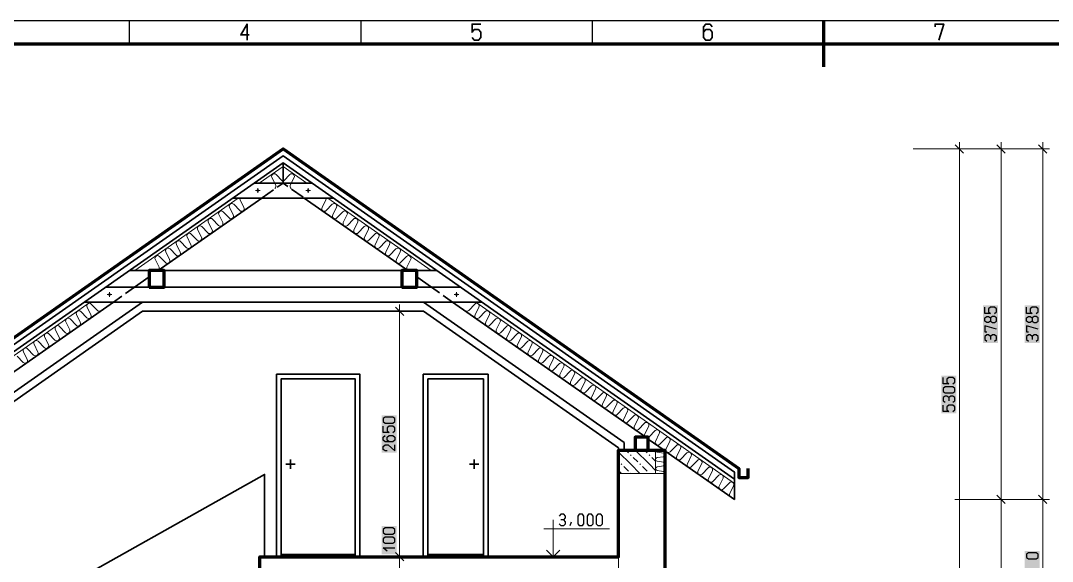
# Model space of a CAD drawing. Header units: millimetres. Extents: x 9557 to 76822, y 14597 to 67378.
# Drawn here: x 53299 to 64442, y 61290 to 67128 of the extents above; entities that cross this region are included whole.
import ezdxf

# ---------------------------------------------------------------- set-up
doc = ezdxf.new("R2010")
doc.units = ezdxf.units.MM
doc.layers.add('PDF_Geometry', color=7, linetype='Continuous')
doc.layers.add('PDF_Solid Fills', color=7, linetype='Continuous')

msp = doc.modelspace()

# ---------------------------------------------------------------- linework, layer by layer
at = {"layer": 'PDF_Geometry', "lineweight": 25}
for points in [[(47871.9, 46628.2), (47871.9, 67128.2), (76572, 67128.2), (76572, 46628.2)], [(63837.6, 63884.3), (63837.6, 63917.6), (63816.7, 63934.3), (63796, 63934.3), (63775.1, 63917.6), (63775.1, 63884.3), (63796, 63867.6), (63816.7, 63867.6)], [(64287.6, 63884.3), (64287.6, 63917.6), (64266.7, 63934.3), (64246, 63934.3), (64225.1, 63917.6), (64225.1, 63884.3), (64246, 63867.6), (64266.7, 63867.6)], [(63262.6, 63124.5), (63283.5, 63107.8), (63366.7, 63107.8), (63387.6, 63124.5), (63387.6, 63157.8), (63366.7, 63174.5), (63283.5, 63174.5), (63262.6, 63157.8)], [(57216.1, 62798.2), (57236.9, 62781.5), (57320.2, 62781.5), (57341.1, 62798.2), (57341.1, 62831.5), (57320.2, 62848.2), (57236.9, 62848.2), (57216.1, 62831.5)], [(59332.9, 61800.2), (59316.2, 61779.3), (59316.2, 61696), (59332.9, 61675.2), (59366.2, 61675.2), (59382.9, 61696), (59382.9, 61779.3), (59366.2, 61800.2)], [(59432.9, 61800.2), (59416.2, 61779.3), (59416.2, 61696), (59432.9, 61675.2), (59466.2, 61675.2), (59482.9, 61696), (59482.9, 61779.3), (59466.2, 61800.2)], [(59532.9, 61800.2), (59516.2, 61779.3), (59516.2, 61696), (59532.9, 61675.2), (59566.2, 61675.2), (59582.9, 61696), (59582.9, 61779.3), (59566.2, 61800.2)], [(57216.1, 61601.5), (57236.9, 61584.8), (57320.2, 61584.8), (57341.1, 61601.5), (57341.1, 61634.8), (57320.2, 61651.5), (57236.9, 61651.5), (57216.1, 61634.8)], [(57216.1, 61501.5), (57236.9, 61484.8), (57320.2, 61484.8), (57341.1, 61501.5), (57341.1, 61534.8), (57320.2, 61551.5), (57236.9, 61551.5), (57216.1, 61534.8)], [(64162.6, 61332.9), (64183.5, 61316.2), (64266.7, 61316.2), (64287.6, 61332.9), (64287.6, 61366.2), (64266.7, 61382.9), (64183.5, 61382.9), (64162.6, 61366.2)]]:
    msp.add_lwpolyline(points, close=True, dxfattribs=at)
for points in [[(54471.9, 67128.2), (54471.9, 66878.2)], [(56971.9, 67128.2), (56971.9, 66878.2)], [(59471.9, 67128.2), (59471.9, 66878.2)], [(63816.7, 63967.6), (63837.6, 63984.3), (63837.6, 64017.6), (63816.7, 64034.3), (63775.1, 64034.3), (63754.2, 64017.6), (63754.2, 63984.3), (63775.1, 63967.6), (63712.6, 63967.6), (63712.6, 64034.3)], [(64266.7, 63967.6), (64287.6, 63984.3), (64287.6, 64017.6), (64266.7, 64034.3), (64225.1, 64034.3), (64204.2, 64017.6), (64204.2, 63984.3), (64225.1, 63967.6), (64162.6, 63967.6), (64162.6, 64034.3)], [(63775.1, 63884.3), (63754.2, 63867.6), (63733.5, 63867.6), (63712.6, 63884.3), (63712.6, 63917.6), (63733.5, 63934.3), (63754.2, 63934.3), (63775.1, 63917.6)], [(64225.1, 63884.3), (64204.2, 63867.6), (64183.5, 63867.6), (64162.6, 63884.3), (64162.6, 63917.6), (64183.5, 63934.3), (64204.2, 63934.3), (64225.1, 63917.6)], [(63837.6, 63795.9), (63712.6, 63834.3), (63712.6, 63767.6), (63733.5, 63767.6)], [(64287.6, 63795.9), (64162.6, 63834.3), (64162.6, 63767.6), (64183.5, 63767.6)], [(63775.1, 63717.6), (63754.2, 63734.3), (63733.5, 63734.3), (63712.6, 63717.6), (63712.6, 63684.3), (63733.5, 63667.6)], [(63816.7, 63667.6), (63837.6, 63684.3), (63837.6, 63717.6), (63816.7, 63734.3), (63796, 63734.3), (63775.1, 63717.6), (63775.1, 63684.3)], [(64225.1, 63717.6), (64204.2, 63734.3), (64183.5, 63734.3), (64162.6, 63717.6), (64162.6, 63684.3), (64183.5, 63667.6)], [(64266.7, 63667.6), (64287.6, 63684.3), (64287.6, 63717.6), (64266.7, 63734.3), (64246, 63734.3), (64225.1, 63717.6), (64225.1, 63684.3)], [(63366.7, 63207.8), (63387.6, 63224.5), (63387.6, 63257.8), (63366.7, 63274.5), (63325.1, 63274.5), (63304.2, 63257.8), (63304.2, 63224.5), (63325.1, 63207.8), (63262.6, 63207.8), (63262.6, 63274.5)], [(63325.1, 63057.8), (63304.2, 63074.5), (63283.5, 63074.5), (63262.6, 63057.8), (63262.6, 63024.5), (63283.5, 63007.8)], [(63366.7, 63007.8), (63387.6, 63024.5), (63387.6, 63057.8), (63366.7, 63074.5), (63346, 63074.5), (63325.1, 63057.8), (63325.1, 63024.5)], [(63366.7, 62907.8), (63387.6, 62924.5), (63387.6, 62957.8), (63366.7, 62974.5), (63325.1, 62974.5), (63304.2, 62957.8), (63304.2, 62924.5), (63325.1, 62907.8), (63262.6, 62907.8), (63262.6, 62974.5)], [(57320.2, 62681.5), (57341.1, 62698.2), (57341.1, 62731.5), (57320.2, 62748.2), (57278.6, 62748.2), (57257.7, 62731.5), (57257.7, 62698.2), (57278.6, 62681.5), (57216.1, 62681.5), (57216.1, 62748.2)], [(57278.6, 62581.5), (57257.7, 62598.2), (57257.7, 62631.5), (57278.6, 62648.2), (57320.2, 62648.2), (57341.1, 62631.5), (57341.1, 62598.2), (57320.2, 62581.5), (57236.9, 62581.5), (57216.1, 62598.2), (57216.1, 62631.5), (57236.9, 62648.2)], [(57257.7, 62481.5), (57236.9, 62481.5), (57216.1, 62498.2), (57216.1, 62531.5), (57236.9, 62548.2), (57268.2, 62548.2), (57341.1, 62481.5), (57341.1, 62548.2)], [(59166.2, 61737.7), (59182.9, 61758.5), (59182.9, 61779.3), (59166.2, 61800.2), (59132.9, 61800.2), (59116.2, 61779.3)], [(59116.2, 61696), (59132.9, 61675.2), (59166.2, 61675.2), (59182.9, 61696), (59182.9, 61716.8), (59166.2, 61737.7), (59132.9, 61737.7)], [(59232.9, 61675.2), (59249.5, 61716.8)], [(57257.7, 61401.5), (57216.1, 61434.8), (57341.1, 61434.8)]]:
    msp.add_lwpolyline(points, dxfattribs=at)
at = {"layer": 'PDF_Geometry', "lineweight": 35}
for points in [[(55768.6, 66974), (55675.3, 66974), (55745.3, 67090.7), (55745.3, 66915.7)], [(58175.3, 66944.9), (58198.6, 66915.7), (58245.3, 66915.7), (58268.6, 66944.9), (58268.6, 67003.2), (58245.3, 67032.4), (58198.6, 67032.4), (58175.3, 67003.2), (58175.3, 67090.7), (58268.6, 67090.7)], [(60675.3, 67003.2), (60698.6, 67032.4), (60745.3, 67032.4), (60768.6, 67003.2), (60768.6, 66944.9), (60745.3, 66915.7), (60698.6, 66915.7), (60675.3, 66944.9), (60675.3, 67061.5), (60698.6, 67090.7), (60745.3, 67090.7), (60768.6, 67061.5)], [(63214.9, 66915.7), (63268.7, 67090.7), (63175.3, 67090.7), (63175.3, 67061.5)], [(52007.6, 62484.4), (51257.6, 61959.3), (51257.6, 62254), (56132.6, 65667.5), (61007.6, 62254), (61007.6, 61959.3), (60257.6, 62484.4)], [(51257.6, 62179), (56132.6, 65592.5)], [(61007.6, 62179), (56132.6, 65592.5), (56132.6, 65372.8), (56070.4, 65329.2)], [(55818.8, 65372.8), (56446.4, 65372.8)], [(56132.6, 65372.8), (56184.8, 65336.2)], [(56225.8, 65307.5), (56348.6, 65221.5)], [(54785.9, 64429.8), (55904.1, 65212.8)], [(55590.3, 65212.8), (56674.9, 65212.8)], [(55906.5, 65214.5), (56029.4, 65300.6)], [(57479.3, 64429.8), (56361.1, 65212.8)], [(57793.1, 64429.8), (54472, 64429.8)], [(54432.1, 64182.1), (54528.8, 64249.8), (54687.6, 64361)], [(57823.1, 64189.1), (57736.4, 64249.8), (57577.6, 64361)], [(58050.2, 64249.8), (54215, 64249.8)], [(52215.2, 62629.8), (54300.3, 64089.8), (54391.1, 64153.4)], [(52447.6, 62489.8), (52447.6, 62572.8), (54614.1, 64089.8)], [(58278.7, 64089.8), (53986.5, 64089.8)], [(59817.6, 62572.8), (57651.1, 64089.8)], [(60050, 62629.8), (57964.9, 64089.8), (57864.1, 64160.4)], [(52507.6, 62489.8), (52507.6, 62514.8), (54614.1, 63989.8), (57651.1, 63989.8), (59757.6, 62514.8), (59757.6, 62489.8)], [(56062.6, 61339.8), (56062.6, 63309.8), (56962.6, 63309.8), (56962.6, 61339.8)], [(57647.6, 61339.8), (57647.6, 63309.8), (58347.6, 63309.8), (58347.6, 61339.8)], [(58297.6, 63309.8), (57697.6, 63309.8)], [(56112.6, 61339.8), (56112.6, 63259.8), (56912.6, 63259.8), (56912.6, 61339.8)], [(57697.6, 61339.8), (57697.6, 63259.8), (58297.6, 63259.8), (58297.6, 61339.8)], [(59817.6, 62489.8), (59817.6, 62572.8)], [(60249.9, 62489.8), (60077.6, 62610.5)], [(56262.6, 62339.8), (56162.6, 62339.8)], [(56212.6, 62289.8), (56212.6, 62389.8)], [(58247.6, 62339.8), (58147.6, 62339.8)], [(58197.6, 62289.8), (58197.6, 62389.8)], [(53457.6, 59839.8), (53457.6, 60839.8), (55933.6, 62229.2), (55933.6, 61339.8)], [(56112.6, 61364.8), (56912.6, 61364.8)], [(57697.6, 61364.8), (58297.6, 61364.8)]]:
    msp.add_lwpolyline(points, dxfattribs=at)
at = {"layer": 'PDF_Geometry', "lineweight": 70}
for points in [[(61971.9, 67128.2), (61971.9, 66628.2)], [(51107.6, 62294), (51107.6, 62194), (51207.6, 62194), (51207.6, 62294), (56132.6, 65742.5), (61057.6, 62294), (61057.6, 62194), (61157.6, 62194), (61157.6, 62294)]]:
    msp.add_lwpolyline(points, dxfattribs=at)
for points in [[(48121.9, 66878.2), (76322, 66878.2), (76322, 46878.2), (48121.9, 46878.2)], [(54687.6, 64249.8), (54847.6, 64249.8), (54847.6, 64429.8), (54687.6, 64429.8)], [(57417.6, 64249.8), (57577.6, 64249.8), (57577.6, 64429.8), (57417.6, 64429.8)], [(59937.6, 62489.8), (60077.6, 62489.8), (60077.6, 62629.8), (59937.6, 62629.8)], [(58417.6, 60309.8), (58417.6, 60989.8), (55883.6, 60989.8), (55883.6, 61339.8), (59757.6, 61339.8), (59757.6, 62239.8), (59757.6, 62489.8), (60257.6, 62489.8), (60257.6, 62239.8), (60257.6, 60439.8), (59757.6, 60439.8), (59757.6, 60989.8), (58557.6, 60989.8), (58557.6, 60309.8)]]:
    msp.add_lwpolyline(points, close=True, dxfattribs=at)
at = {"layer": 'PDF_Geometry', "lineweight": 18}
for points in [[(63437.6, 65817.5), (63437.6, 65742.5), (62937.6, 65742.5)], [(63887.6, 65817.5), (63887.6, 65742.5), (63387.6, 65742.5)], [(63482.6, 65697.5), (63392.6, 65787.5)], [(64337.6, 65817.5), (64337.6, 65742.5), (63837.6, 65742.5)], [(63932.6, 65697.5), (63842.6, 65787.5)], [(64382.6, 65697.5), (64292.6, 65787.5)], [(56132.6, 65742.5), (56132.6, 65742.5)], [(63512.6, 65742.5), (63437.6, 65742.5), (63362.6, 65742.5)], [(63437.6, 57889.8), (63437.6, 58339.8), (63437.6, 60439.8), (63437.6, 65742.5)], [(63962.6, 65742.5), (63887.6, 65742.5), (63812.6, 65742.5)], [(63887.6, 57889.8), (63887.6, 58339.8), (63887.6, 61959.3), (63887.6, 65742.5)], [(64412.6, 65742.5), (64337.6, 65742.5), (64262.6, 65742.5)], [(64337.6, 54489.8), (64337.6, 54989.8), (64337.6, 56589.8), (64337.6, 56889.8), (64337.6, 57889.8), (64337.6, 58339.8), (64337.6, 60439.8), (64337.6, 61959.3), (64337.6, 65742.5)], [(55876.6, 65372.8), (56132.6, 65552.5), (56388.6, 65372.8)], [(55861.4, 65267.4), (55861.4, 65318.2)], [(56403.7, 65267.4), (56403.7, 65318.2)], [(54533.3, 64429.8), (55648.6, 65212.8)], [(55886.8, 65292.8), (55836, 65292.8)], [(56378.4, 65292.8), (56429.2, 65292.8)], [(57731.9, 64429.8), (56616.5, 65212.8)], [(54257.6, 64144.4), (54257.6, 64195.2)], [(58007.6, 64144.4), (58007.6, 64195.2)], [(51257.6, 62130.1), (54049, 64089.8)], [(54232.2, 64169.8), (54283, 64169.8)], [(57982.2, 64169.8), (58033, 64169.8)], [(61007.6, 62130.1), (58216.2, 64089.8)], [(57466.1, 63989.8), (57391.1, 63989.8), (57316.1, 63989.8)], [(57436.1, 63944.8), (57346.1, 64034.8)], [(57391.1, 64064.8), (57391.1, 63989.8), (57391.1, 61339.8), (57391.1, 61239.8), (57391.1, 60989.8), (57391.1, 58339.8), (57391.1, 58239.8), (57391.1, 57989.8), (57391.1, 55339.8), (57391.1, 55264.8)], [(53900.9, 63810.2), (53900.9, 63810.2)], [(59987.8, 62239.8), (59889.7, 62338), (59757.6, 62470)], [(59864.5, 62463.2), (59837.8, 62489.8)], [(59893.3, 62434.4), (59889.7, 62438), (59886.1, 62441.6)], [(59964.5, 62363.2), (59914.9, 62412.8)], [(60157.6, 62270), (60089.7, 62338), (59937.8, 62489.8)], [(60064.5, 62463.2), (60037.8, 62489.8)], [(60093.3, 62434.4), (60089.7, 62438), (60086.1, 62441.6)], [(60157.6, 62370), (60114.9, 62412.8)], [(60157.6, 62470), (60137.8, 62489.8)], [(59764.5, 62363.2), (59757.6, 62370)], [(59793.3, 62334.4), (59789.7, 62338), (59786.1, 62341.6)], [(59864.5, 62263.2), (59814.9, 62312.8)], [(59993.3, 62334.4), (59989.7, 62338), (59986.1, 62341.6)], [(60064.5, 62263.2), (60014.9, 62312.8)], [(59787.8, 62239.8), (59757.6, 62270)], [(59887.8, 62239.8), (59886.1, 62241.6)], [(60087.8, 62239.8), (60086.1, 62241.6)], [(63887.6, 61959.3), (63856.4, 61959.3), (63387.6, 61959.3)], [(63962.6, 61959.3), (63887.6, 61959.3), (63812.6, 61959.3)], [(64337.6, 61959.3), (64306.4, 61959.3), (63837.6, 61959.3)], [(63932.6, 61914.3), (63842.6, 62004.3)], [(64412.6, 61959.3), (64337.6, 61959.3), (64262.6, 61959.3)], [(64382.6, 61914.3), (64292.6, 62004.3)], [(59050.9, 61339.8), (59050.9, 61739.8)], [(58950.9, 61639.8), (59658.5, 61639.8)], [(58980.2, 61410.5), (59050.9, 61339.8), (59121.6, 61410.5)], [(57466.1, 61339.8), (57391.1, 61339.8), (57316.1, 61339.8)], [(57436.1, 61294.8), (57346.1, 61384.8)], [(59757.6, 61339.8), (59757.6, 60989.8)]]:
    msp.add_lwpolyline(points, dxfattribs=at)
for points in [[(56220.6, 65315.5, -0.3689447), (56211.5, 65350.8), (56252.7, 65435.1, 0.8540868), (56207.4, 65466.8), (56142.1, 65399.3, -0.1056476), (56132.7, 65392.8, -0.1056659), (56122.9, 65399.3), (56057.7, 65466.8, 0.8540907), (56012.4, 65435), (56053.7, 65350.8, -0.3689323), (56044.6, 65315.5)], [(55667.1, 65212.7, 0.169197), (55669.2, 65194.4), (55710.5, 65110.1, -0.3688992), (55701.4, 65074.8, -0.3689328), (55665.1, 65078.3), (55600, 65145.8, 0.854089), (55554.6, 65114), (55595.9, 65029.8, -0.3689107), (55586.8, 64994.5, -0.3688904), (55550.5, 64997.9), (55485.4, 65065.5, 0.8540777), (55440, 65033.6), (55481.3, 64949.4, -0.3689323), (55472.1, 64914.1, -0.3689785), (55435.9, 64917.6), (55370.7, 64985.1, 0.8540721), (55325.3, 64953.3), (55366.6, 64869, -0.3689223), (55357.5, 64833.7, -0.3689328), (55321.2, 64837.2), (55256.1, 64904.7, 0.8540909), (55210.7, 64872.9), (55252, 64788.6, -0.3689324), (55242.9, 64753.4, -0.3688838), (55206.6, 64756.8), (55141.5, 64824.3, 0.8540585), (55096.1, 64792.5), (55137.4, 64708.3, -0.3689008), (55128.2, 64673, -0.3689268), (55092, 64676.4), (55026.8, 64744, 0.8540815), (54981.4, 64712.1), (55022.7, 64627.9, -0.3689114), (55013.6, 64592.6, -0.3688849), (54977.3, 64596.1), (54912.2, 64663.6, 0.8540639), (54866.8, 64631.8), (54908.1, 64547.5, -0.3689313), (54899, 64512.2, -0.3689776), (54862.7, 64515.7), (54797.6, 64583.2, 0.8540754), (54752.2, 64551.4), (54793.5, 64467.2, -0.368921), (54784.4, 64431.9)], [(56598.1, 65212.7, -0.1691534), (56595.9, 65194.4), (56554.7, 65110.1, 0.3688992), (56563.8, 65074.8, 0.3689339), (56600.1, 65078.3), (56665.2, 65145.8, -0.8540869), (56710.6, 65114), (56669.3, 65029.8, 0.36891), (56678.4, 64994.5, 0.3688893), (56714.7, 64997.9), (56779.8, 65065.5, -0.8540767), (56825.2, 65033.6), (56783.9, 64949.4, 0.3689446), (56793, 64914.1, 0.3689798), (56829.3, 64917.6), (56894.4, 64985.1, -0.8541007), (56939.8, 64953.3), (56898.6, 64869, 0.3689104), (56907.7, 64833.7, 0.3689316), (56943.9, 64837.2), (57009.1, 64904.7, -0.8540861), (57054.5, 64872.9), (57013.2, 64788.6, 0.3689446), (57022.3, 64753.4, 0.3688784), (57058.6, 64756.8), (57123.7, 64824.3, -0.8540642), (57169.1, 64792.5), (57127.8, 64708.3, 0.368899), (57136.9, 64673, 0.3689322), (57173.2, 64676.4), (57238.3, 64744, -0.8541006), (57283.7, 64712.1), (57242.4, 64627.9, 0.3689132), (57251.6, 64592.6, 0.3688783), (57287.8, 64596.1), (57353, 64663.6, -0.8540868), (57398.4, 64631.8), (57357.1, 64547.5, 0.3689207), (57366.2, 64512.2, 0.3689798), (57402.5, 64515.7), (57467.6, 64583.2, -0.8540673), (57513, 64551.4), (57471.7, 64467.2, 0.3689206), (57480.8, 64431.9)], [(54156.7, 63993.2, -0.2923755), (54127.3, 64000.1), (54062.1, 64067.7, 0.8540946), (54016.8, 64035.8), (54058.1, 63951.6, -0.3689208), (54048.9, 63916.3, -0.368905), (54012.7, 63919.8), (53947.5, 63987.3, 0.8540736), (53902.1, 63955.5), (53943.4, 63871.2, -0.3689246), (53934.3, 63835.9, -0.3689118), (53898, 63839.4), (53832.9, 63906.9, 0.8540761), (53787.5, 63875.1), (53828.8, 63790.9, -0.3689085), (53819.7, 63755.6, -0.3689104), (53783.4, 63759), (53718.3, 63826.6, 0.8540869), (53672.9, 63794.7), (53714.2, 63710.5, -0.3689137), (53705.1, 63675.2, -0.3689118), (53668.8, 63678.7), (53603.6, 63746.2, 0.8540944), (53558.2, 63714.4), (53599.5, 63630.1, -0.3689263), (53590.4, 63594.8, -0.3689282), (53554.1, 63598.3), (53489, 63665.8, 0.8540771), (53443.6, 63634), (53484.9, 63549.7, -0.3689137), (53475.8, 63514.5, -0.3689116), (53439.5, 63517.9), (53374.4, 63585.4, 0.8540946), (53329, 63553.6), (53370.3, 63469.4, -0.3689144), (53361.2, 63434.1, -0.3689325), (53324.9, 63437.5), (53259.7, 63505.1, 0.8540681)], [(58108.4, 63993.2, 0.2923821), (58137.9, 64000.1), (58203.1, 64067.7, -0.8540896), (58248.4, 64035.8), (58207.1, 63951.6, 0.3689102), (58216.2, 63916.3, 0.3689114), (58252.5, 63919.8), (58317.6, 63987.3, -0.8540617), (58363, 63955.5), (58321.7, 63871.2, 0.3689338), (58330.9, 63835.9, 0.3689107), (58367.1, 63839.4), (58432.3, 63906.9, -0.8541319), (58477.7, 63875.1), (58436.4, 63790.9, 0.3689072), (58445.5, 63755.6, 0.3689093), (58481.8, 63759), (58546.9, 63826.6, -0.8540765), (58592.3, 63794.7), (58551, 63710.5, 0.368913), (58560.1, 63675.2, 0.3689107), (58596.4, 63678.7), (58661.5, 63746.2, -0.8541178), (58706.9, 63714.4), (58665.6, 63630.1, 0.3689365), (58674.8, 63594.8, 0.3689335), (58711, 63598.3), (58776.2, 63665.8, -0.8540761), (58821.6, 63634), (58780.3, 63549.7, 0.3689155), (58789.4, 63514.5, 0.3689129), (58825.7, 63517.9), (58890.8, 63585.4, -0.8540898), (58936.2, 63553.6), (58894.9, 63469.4, 0.3689158), (58904, 63434.1, 0.3689335), (58940.3, 63437.5), (59005.4, 63505.1, -0.8540484), (59050.8, 63473.2), (59009.5, 63389, 0.3689256), (59018.7, 63353.7, 0.3689223), (59054.9, 63357.2), (59120.1, 63424.7, -0.8540611), (59165.5, 63392.9), (59124.2, 63308.6, 0.3689342), (59133.3, 63273.3, 0.3689314), (59169.6, 63276.8), (59234.7, 63344.3, -0.8541062), (59280.1, 63312.5), (59238.8, 63228.3, 0.3689236), (59247.9, 63193, 0.3689332), (59284.2, 63196.4), (59349.3, 63264, -0.8540754), (59394.7, 63232.1), (59353.4, 63147.9, 0.3689123), (59362.6, 63112.6, 0.3689103), (59398.8, 63116.1), (59464, 63183.6, -0.8540866), (59509.4, 63151.8), (59468.1, 63067.5, 0.3689475), (59477.2, 63032.2, 0.3689353), (59513.5, 63035.7), (59578.6, 63103.2, -0.8540752), (59624, 63071.4), (59582.7, 62987.1, 0.3689154), (59591.8, 62951.9, 0.3689125), (59628.1, 62955.3), (59693.2, 63022.8, -0.8540902), (59738.6, 62991), (59697.3, 62906.8, 0.3689095), (59706.5, 62871.5, 0.3689122), (59742.7, 62875), (59807.9, 62942.5, -0.8540611), (59853.3, 62910.7), (59812, 62826.4, 0.3689155), (59821.1, 62791.1, 0.3688995), (59857.4, 62794.6), (59922.5, 62862.1, -0.8541044), (59967.9, 62830.3), (59926.6, 62746, 0.3689286), (59935.7, 62710.7, 0.36891), (59972, 62714.2), (60037.1, 62781.7, -0.8540829), (60082.5, 62749.9), (60041.2, 62665.7, 0.3689123), (60050.3, 62630.4, 0.3689104), (60086.6, 62633.8), (60151.8, 62701.4, -0.8541178), (60197.2, 62669.5), (60155.9, 62585.3, 0.3689127), (60165, 62550, 0.3689343), (60201.3, 62553.5), (60266.4, 62621, -0.854076), (60311.8, 62589.2), (60270.5, 62504.9, 0.3689419), (60279.6, 62469.6, 0.3689125), (60315.9, 62473.1), (60381, 62540.6, -0.8540807), (60426.4, 62508.8), (60385.1, 62424.6, 0.3689151), (60394.2, 62389.3, 0.3689343), (60430.5, 62392.7), (60495.7, 62460.3, -0.8540473), (60541, 62428.4), (60499.8, 62344.2, 0.368926), (60508.9, 62308.9, 0.3689346), (60545.2, 62312.4), (60610.3, 62379.9, -0.8540617), (60655.7, 62348.1), (60614.4, 62263.8, 0.3689154), (60623.5, 62228.5, 0.3689002), (60659.8, 62232), (60724.9, 62299.5, -0.8540725), (60770.3, 62267.7), (60729, 62183.4, 0.3689229), (60738.1, 62148.2, 0.3689325), (60774.4, 62151.6), (60839.6, 62219.1, -0.8540784), (60884.9, 62187.3), (60843.7, 62103.1, 0.3689127), (60852.8, 62067.8, 0.3689109), (60889.1, 62071.2), (60954.2, 62138.8, -0.8541174), (60999.6, 62106.9), (60958.3, 62022.7, 0.3689071), (60967.4, 61987.4)], [(60157.6, 62389.8, -0.3689247), (60174.5, 62409.6), (60240.7, 62420, 0.8540701), (60240.7, 62459.6), (60174.5, 62470, -0.3689243), (60157.6, 62489.8), (60157.6, 62239.8)], [(60157.6, 62389.8, 0.3688929), (60174.5, 62370), (60240.7, 62359.6, -0.8540702), (60240.7, 62320), (60174.5, 62309.6, 0.3689245), (60157.6, 62289.8, 0.3689243), (60174.5, 62270), (60240.7, 62259.6, -0.3688929), (60257.6, 62239.8), (59757.6, 62239.8)]]:
    msp.add_lwpolyline(points, format="xyb", dxfattribs=at)
for centre, radius in [((55861.4, 65292.8), 10.2), ((56403.7, 65292.8), 10.2), ((55861.4, 65292.8), 5.08), ((56403.7, 65292.8), 5.08), ((54257.6, 64169.8), 10.2), ((54257.6, 64169.8), 5.08), ((58007.6, 64169.8), 10.2), ((58007.6, 64169.8), 5.08)]:
    msp.add_circle(centre, radius, dxfattribs=at)
at = {"layer": 'PDF_Solid Fills', "lineweight": 35, "transparency": 33554559}
for points in [[(56125.4, 65367.8), (56127.6, 65380), (56137.6, 65365.6), (56139.8, 65377.8)], [(56125.4, 65377.8), (56137.6, 65380), (56127.6, 65365.6), (56139.8, 65367.8)], [(55896.9, 65207.8), (55899.1, 65220), (55909.1, 65205.6), (55911.3, 65217.8)], [(56353.9, 65217.8), (56366.1, 65220), (56356.1, 65205.6), (56368.3, 65207.8)], [(54521.6, 64244.8), (54523.8, 64257), (54533.8, 64242.6), (54536, 64254.8)], [(57729.2, 64254.8), (57741.4, 64257), (57731.4, 64242.6), (57743.6, 64244.8)], [(54293.1, 64084.8), (54295.3, 64097), (54305.3, 64082.6), (54307.4, 64094.8)], [(57957.7, 64094.8), (57969.9, 64097), (57959.9, 64082.6), (57972.1, 64084.8)]]:
    msp.add_solid(points, dxfattribs=at)
at = {"layer": 'PDF_Solid Fills', "color": 7, "lineweight": 18, "true_color": 0xffffff, "transparency": 33554559}
for points in [[(63856.4, 63648.8), (63856.4, 64053), (63693.9, 63648.8), (63693.9, 64053)], [(64306.4, 63648.8), (64306.4, 64053), (64143.9, 63648.8), (64143.9, 64053)], [(63406.4, 62889.1), (63406.4, 63293.2), (63243.9, 62889.1), (63243.9, 63293.2)], [(57359.8, 62462.7), (57359.8, 62866.9), (57197.3, 62462.7), (57197.3, 62866.9)], [(57359.8, 61366), (57359.8, 61670.2), (57197.3, 61366), (57197.3, 61670.2)], [(64306.4, 60997.5), (64306.4, 61401.6), (64143.9, 60997.5), (64143.9, 61401.6)]]:
    msp.add_solid(points, dxfattribs=at)

doc.saveas('drawing.dxf')
